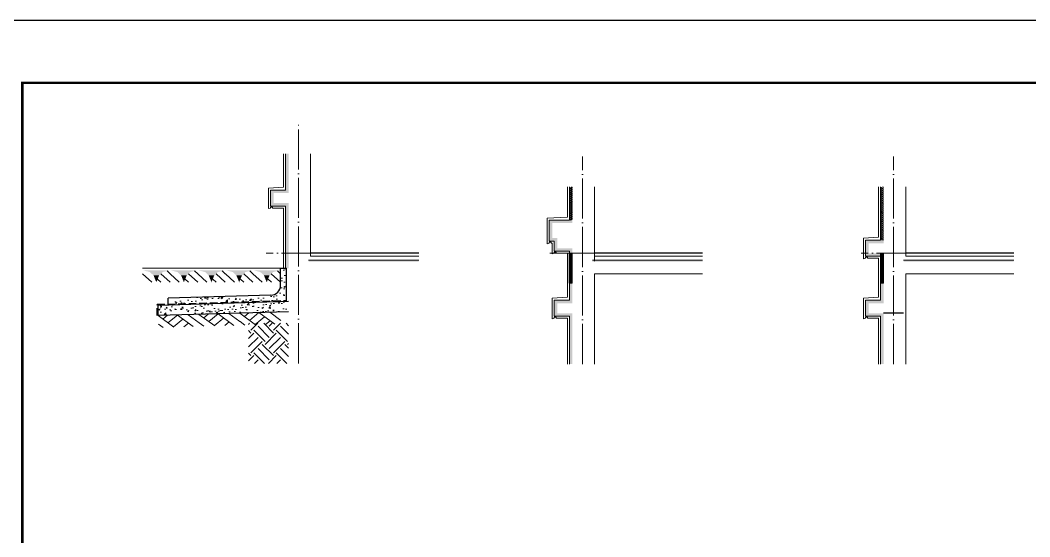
# Model space of a CAD drawing. Extents: x -518115 to 389031, y -209821 to 1628073.
# Drawn here: x 268659 to 278727, y -152591 to -147435 of the extents above; entities that cross this region are included whole.
import ezdxf

# ---------------------------------------------------------------- set-up
doc = ezdxf.new("R2010")
doc.units = 0
doc.header["$LTSCALE"] = 1000
doc.header["$MEASUREMENT"] = 0
doc.linetypes.add('DASH', pattern=[0.35, 0.25, -0.1])
doc.linetypes.add('DOTE', pattern=[2.42, 2, -0.2, 0.02, -0.2])
for name, color, linetype in [('COLUMN', 9, 'Continuous'), ('图框', 140, 'Continuous'), ('看线', 251, 'Continuous'), ('立面-看线', 251, 'Continuous')]:
    doc.layers.add(name, color=color, linetype=linetype)
for name, color, linetype, lineweight in [('DOTE', 19, 'DOTE', 9), ('PUB_HATCH', 8, 'Continuous', 9), ('内粉刷', 37, 'Continuous', 9), ('填充', 251, 'Continuous', 5), ('立面-中轮廓线', 213, 'Continuous', 35), ('粉刷', 251, 'Continuous', 9)]:
    doc.layers.add(name, color=color, linetype=linetype, lineweight=lineweight)
doc.layers.add('yichutu', color=7, linetype='Continuous', true_color=0xffffff, plot=False)
pattern_1 = [(50, (28072.99, 249033.25), (143.452037, -12.550427), [15, -165]), (355, (28072.99, 249033.25), (-27.750267, 150.438427), [12, -132]), (100.4514, (28084.94, 249032.2), (115.701876, 137.88791), [12.74804, -140.22842]), (46.1842, (28072.99, 249073.25), (213.44821, -33.1038), [22.5, -247.5]), (96.6356, (28090.77, 249070.5), (186.93254, 194.82357), [19.12206, -210.3426]), (351.1842, (28072.99, 249073.25), (186.93239, 194.82372), [18, -198]), (21, (28092.99, 249063.25), (119.38141, -80.52378), [15, -165]), (326, (28092.99, 249063.25), (48.663066, 145.03001), [12, -132]), (71.4514, (28102.93, 249056.54), (168.044526, 64.5061), [12.74804, -140.22842]), (37.5, (28072.986, 249033.25), (2.431971, 66.578771), [0, -130.4, 0, -134, 0, -132.5]), (7.5, (28072.986, 249033.25), (52.613907, 78.882342), [0, -76.4, 0, -127.4, 0, -50.5]), (327.5, (28028.386, 249033.25), (106.764487, -4.510974), [0, -50, 0, -156, 0, -207]), (317.5, (28008.39, 249033.25), (116.637234, 20.020996), [0, -65, 0, -103.6, 0, -147])]
pattern_2 = [(0, (-1438648.815, -420821.493), (16.66875, 9.623705), [11.1125, -22.225]), (120, (-1438648.815, -420821.493), (-16.66874801, 9.62370845), [11.1125, -22.225]), (60, (-1438648.815, -420821.493), (1.99e-06, 19.24741345), [-22.225, 11.1125])]
pattern_3 = [(0, (-1441752.31, -412121.493), (16.66875, 9.623705), [11.1125, -22.225]), (120, (-1441752.31, -412121.493), (-16.66874801, 9.62370845), [11.1125, -22.225]), (60, (-1441752.31, -412121.493), (1.99e-06, 19.24741345), [-22.225, 11.1125])]

# ---------------------------------------------------------------- blocks, each defined once
blk = doc.blocks.new('$LinePat$素土夯实')
at = {"color": 0}
for p, q in [((0, -210), (210, 0)), ((120, -300), (420, 0)), ((420, 0), (608, -188)), ((495, -300), (795, 0)), ((615, 0), (705, -90)), ((315, -105), (502, -293)), ((210, -210), (300, -300)), ((705, -300), (795, -210))]:
    blk.add_line(p, q, dxfattribs=at)
blk = doc.blocks.new('$LinePat$自然土壤')
at = {"color": 0}
for p, q in [((0, -90), (71, -19)), ((0, -300), (211, -89)), ((210, -300), (286, -224)), ((420, -300), (630, -90))]:
    blk.add_line(p, q, dxfattribs=at)
for points in [[(0, 0), (630, 0), (168, -45), (462, -45)], [(168, -45), (462, -45), (252, -132), (378, -132)], [(252, -132), (378, -132), (315, -300)]]:
    blk.add_solid(points, dxfattribs=at)
blk = doc.blocks.new('sanshui')
at = {"layer": '粉刷'}
h = blk.add_hatch(dxfattribs=at)
h.set_pattern_fill('混凝土', color=256, scale=20)
h.set_pattern_definition(pattern_1)
edge = h.paths.add_edge_path()
edge.add_line((346318, 427330), (346258, 427330))
edge.add_line((346258, 427330), (346258, 427160))
edge.add_arc((346158, 427160), 100, 271.7184, 360, ccw=False)
edge.add_line((346161, 427060), (345138, 427030))
edge.add_line((345138, 427030), (345138, 426970))
edge.add_line((345138, 426970), (346318, 427005))
edge.add_line((346318, 427005), (346318, 427330))
h = blk.add_hatch(dxfattribs=at)
h.set_pattern_fill('混凝土', color=256, scale=20)
h.set_pattern_definition(pattern_1)
h.paths.add_polyline_path([(346338, 426896), (346338, 426996), (345038, 426957), (345038, 426857)])
at = {"layer": 'COLUMN'}
for p, q in [((346258, 427330), (346318, 427330)), ((346258, 427160), (346258, 427330)), ((346318, 426995), (346318, 427330)), ((346338, 426996), (345038, 426957)), ((346161, 427060), (345138, 427030)), ((345138, 426960), (345138, 427030)), ((345038, 426857), (345038, 426957)), ((346338, 426896), (345038, 426857))]:
    blk.add_line(p, q, dxfattribs=at)
blk.add_arc((346158, 427160), 100, 271.7184, 0, dxfattribs=at)
at = {"layer": '立面-中轮廓线', "linetype": 'DASH', "ltscale": 0.3}
blk.add_lwpolyline([(345028, 426857), (345028, 426966), (346318, 427005)], dxfattribs=at)
at = {"layer": '粉刷'}
blk.add_line((344881, 427330), (346258, 427330), dxfattribs=at)
at = {"layer": '粉刷', "yscale": 0.4, "zscale": 0.4}
for name, p, xscale, rotation in [('$LinePat$自然土壤', (345157, 427310), -0.4369306507241237, 359.9999999999903), ('$LinePat$自然土壤', (345432, 427310), -0.4369306507241237, 359.9999999999903), ('$LinePat$自然土壤', (345707, 427310), -0.4369306507241237, 359.9999999999903), ('$LinePat$自然土壤', (345983, 427310), -0.4369306507241237, 359.9999999999903), ('$LinePat$自然土壤', (346258, 427310), -0.4369306507241237, 359.9999999999903), ('$LinePat$素土夯实', (345444, 426869), -0.5117605352322558, 1.718358001643932), ('$LinePat$素土夯实', (345851, 426881), -0.5117605352322558, 1.718358001643932), ('$LinePat$素土夯实', (346258, 426893), -0.5117605352322558, 1.718358001643932)]:
    blk.add_blockref(name, p, dxfattribs=dict(at, xscale=xscale, rotation=rotation))
blk = doc.blocks.new('GFDDDDRG')
at = {"layer": '图框'}
blk.add_lwpolyline([(923310, -107437), (923310, -159999), (893610, -159999), (893610, -107437)], close=True, dxfattribs=at)
blk.add_lwpolyline([(923310, -107437), (923310, -159999), (893610, -159999), (893610, -107437)], close=True, dxfattribs=at)
at = {"layer": '图框', "const_width": 50}
blk.add_lwpolyline([(894110, -159499), (922810, -159499), (922810, -108687), (894110, -108687)], close=True, dxfattribs=at)
blk = doc.blocks.new('yct-1051-594-26275-14850-25-1002.0')
at = {"layer": 'yichutu', "color": 7, "true_color": 0xffffff}
blk.add_lwpolyline([(0, 0), (0, 14850), (26275, 14850), (26275, 0)], close=True, dxfattribs=at)
blk = doc.blocks.new('VDVDXAXFSFFX')
at = {"layer": 'PUB_HATCH'}
h = blk.add_hatch(dxfattribs=at)
h.set_pattern_fill('DOTS', color=251, scale=2, style=0)
h.set_pattern_definition([(0, (924712.4965, -148185.593), (1.5875, 3.175), [0, -3.175])])
h.paths.add_polyline_path([(924682, -148186), (924712, -148186), (924712, -147936), (924712, -147886), (924712, -147886), (924712, -147886), (924682, -147886)])
at = {"layer": 'PUB_HATCH', "color": 5}
blk.add_lwpolyline([(924712, -147886), (924682, -147886), (924682, -148186), (924712, -148186)], close=True, dxfattribs=at)

msp = doc.modelspace()

# ---------------------------------------------------------------- hatches: boundary and pattern name
at = {"layer": '填充'}
h = msp.add_hatch(dxfattribs=at)
h.set_pattern_fill('EARTH', color=250, scale=50, angle=45, style=0)
h.set_pattern_definition([(45, (-844162.77, -606054), (0, 224.506403), [158.75, -158.75]), (45, (-844204.87, -606011.9), (0, 224.506403), [158.75, -158.75]), (45, (-844246.96, -605969.8), (0, 224.506403), [158.75, -158.75]), (135, (-844246.96, -605941.74), (-224.506403, 0), [158.75, -158.75]), (135, (-844204.87, -605899.65), (-224.506403, 0), [158.75, -158.75]), (135, (-844162.77, -605857.55), (-224.506403, 0), [158.75, -158.75])])
h.paths.add_polyline_path([(271335.5, -150460.6), (270935.5, -150460.6), (270935.5, -150860.6), (271335.5, -150860.6)])
at = {"layer": '立面-看线'}
h = msp.add_hatch(dxfattribs=at)
h.set_pattern_fill('HONEY', color=256, scale=7)
h.set_pattern_definition([(0, (-1444582.229, -409221.493), (16.66875, 9.623705), [11.1125, -22.225]), (120, (-1444582.229, -409221.493), (-16.66874801, 9.62370845), [11.1125, -22.225]), (60, (-1444582.229, -409221.493), (1.99e-06, 19.24741345), [-22.225, 11.1125])])
h.paths.add_polyline_path([(271335.5, -148767.8), (271305.5, -148767.8), (271305.5, -149130.6), (271155.5, -149130.6), (271155.5, -149290.6), (271305.5, -149290.6), (271305.5, -149910.6), (271305.5, -149910.6), (271335.5, -149910.6), (271335.5, -149260.6), (271185.5, -149260.6), (271185.5, -149160.6), (271335.5, -149160.6)])
h = msp.add_hatch(dxfattribs=at)
h.set_pattern_fill('HONEY', color=256, scale=7)
h.set_pattern_definition(pattern_3)
h.paths.add_polyline_path([(274165.4, -149097), (274135.4, -149097), (274135.4, -149430.6), (274165.4, -149430.6)])
h = msp.add_hatch(dxfattribs=at)
h.set_pattern_fill('HONEY', color=256, scale=7)
h.set_pattern_definition(pattern_2)
h.paths.add_polyline_path([(277268.9, -149097), (277238.9, -149097), (277238.9, -149630.6), (277268.9, -149630.6)])
h = msp.add_hatch(dxfattribs=at)
h.set_pattern_fill('HONEY', color=256, scale=7)
h.set_pattern_definition(pattern_3)
h.paths.add_polyline_path([(273935.4, -149430.6), (273935.4, -149640.6), (273985.4, -149640.6), (273985.4, -149740.6), (274135.4, -149740.6), (274135.4, -150230.6), (273985.4, -150230.6), (273985.4, -150390.6), (274135.4, -150390.6), (274135.4, -150867.1), (274165.4, -150867.1), (274165.4, -150360.6), (274015.4, -150360.6), (274015.4, -150260.6), (274165.4, -150260.6), (274165.4, -149710.6), (274015.4, -149710.6), (274015.4, -149610.6), (273965.4, -149610.6), (273965.4, -149460.6), (274165.4, -149460.6), (274165.4, -149430.6)])
h = msp.add_hatch(dxfattribs=at)
h.set_pattern_fill('HONEY', color=256, scale=7)
h.set_pattern_definition(pattern_2)
h.paths.add_polyline_path([(277268.9, -150867.1), (277268.9, -150360.6), (277118.9, -150360.6), (277118.9, -150260.6), (277268.9, -150260.6), (277268.9, -149760.6), (277118.9, -149760.6), (277118.9, -149660.6), (277268.9, -149660.6), (277268.9, -149630.6), (277088.9, -149630.6), (277088.9, -149790.6), (277238.9, -149790.6), (277238.9, -150230.6), (277088.9, -150230.6), (277088.9, -150390.6), (277238.9, -150390.6), (277238.9, -150867.1)])
h = msp.add_hatch(dxfattribs=at)
h.set_pattern_fill('HONEY', color=256, scale=7)
h.set_pattern_definition([(0, (-529813.766, -535207.576), (16.66875, 9.623705), [11.1125, -22.225]), (120, (-529813.766, -535207.576), (-16.66874801, 9.62370845), [11.1125, -22.225]), (60, (-529813.766, -535207.576), (1.99e-06, 19.24741345), [-22.225, 11.1125])])
h.paths.add_polyline_path([(272634, -149830.6), (271535.5, -149830.6), (271535.5, -149845.6), (272634, -149845.6)])
h = msp.add_hatch(dxfattribs=at)
h.set_pattern_fill('HONEY', color=256, scale=7)
h.set_pattern_definition([(0, (-526983.847, -535207.576), (16.66875, 9.623705), [11.1125, -22.225]), (120, (-526983.847, -535207.576), (-16.66874801, 9.62370845), [11.1125, -22.225]), (60, (-526983.847, -535207.576), (1.99e-06, 19.24741345), [-22.225, 11.1125])])
h.paths.add_polyline_path([(275463.9, -149830.6), (274365.4, -149830.6), (274365.4, -149845.6), (275463.9, -149845.6)])
h = msp.add_hatch(dxfattribs=at)
h.set_pattern_fill('HONEY', color=256, scale=7)
h.set_pattern_definition([(0, (-523880.351, -535207.576), (16.66875, 9.623705), [11.1125, -22.225]), (120, (-523880.351, -535207.576), (-16.66874801, 9.62370845), [11.1125, -22.225]), (60, (-523880.351, -535207.576), (1.99e-06, 19.24741345), [-22.225, 11.1125])])
h.paths.add_polyline_path([(278567.4, -149830.6), (277468.9, -149830.6), (277468.9, -149845.6), (278567.4, -149845.6)])

# ---------------------------------------------------------------- linework, layer by layer
msp.add_line((277468.9, -150360.6), (277268.9, -150360.6))
at = {"layer": 'DOTE', "linetype": 'DOTE', "ltscale": 0.2}
for p, q in [((271435.4, -150860.6), (271435.5, -148467.8)), ((274265.4, -150867.1), (274265.4, -148797)), ((277368.9, -150867.1), (277368.9, -148797)), ((272634, -149760.6), (271110.9, -149760.6)), ((275463.9, -149760.6), (273940.8, -149760.6)), ((278567.4, -149760.6), (277044.3, -149760.6))]:
    msp.add_line(p, q, dxfattribs=at)
at = {"layer": 'PUB_HATCH', "color": 215, "true_color": 0xa953a0}
for p, q in [((271535.5, -149830.6), (272634, -149830.6)), ((274365.4, -149830.6), (275463.9, -149830.6)), ((277468.9, -149830.6), (278567.4, -149830.6))]:
    msp.add_line(p, q, dxfattribs=at)
for points in [[(271305.5, -149910.6), (271305.5, -149290.6), (271155.5, -149290.6), (271155.5, -149130.6), (271305.5, -149130.6), (271305.5, -148767.8)], [(274135.4, -149430.6), (274135.4, -149097)], [(277238.9, -149630.6), (277238.9, -149097)], [(274135.4, -150867.1), (274135.4, -150390.6), (273985.4, -150390.6), (273985.4, -150230.6), (274135.4, -150230.6), (274135.4, -149740.6), (273985.4, -149740.6), (273985.4, -149640.6), (273935.4, -149640.6), (273935.4, -149430.6), (274135.4, -149430.6)], [(277238.9, -150867.1), (277238.9, -150390.6), (277088.9, -150390.6), (277088.9, -150230.6), (277238.9, -150230.6), (277238.9, -149790.6), (277088.9, -149790.6), (277088.9, -149630.6), (277238.9, -149630.6)]]:
    msp.add_lwpolyline(points, dxfattribs=at)
at = {"layer": '内粉刷'}
for points in [[(271135.5, -149310.6), (271135.5, -149310.6), (271135.5, -149110.6), (271285.5, -149100.6), (271285.5, -148767.8)], [(271555.5, -148767.8), (271555.5, -149790.6)], [(274115.4, -149400.6), (274115.4, -149097)], [(274385.4, -149097), (274385.4, -149840.6)], [(277218.9, -149600.6), (277218.9, -149097)], [(277488.9, -149097), (277488.9, -149790.6)], [(271175.5, -149310.6), (271175.5, -149300.6), (271155.5, -149300.6), (271155.5, -149310.6), (271135.5, -149315.6), (271135.5, -149310.6)], [(271285.5, -149910.6), (271285.5, -149310.6), (271175.5, -149310.6)], [(274115.4, -149400.6), (273915.4, -149410.6), (273915.4, -149660.6)], [(277218.9, -149600.6), (277068.9, -149610.6), (277068.9, -149810.6)], [(273955.4, -149660.6), (273955.4, -149650.6), (273935.4, -149650.6), (273935.4, -149660.6), (273915.4, -149665.6), (273915.4, -149660.6)], [(273955.4, -149660.6), (273965.4, -149660.6), (273965.4, -149760.6)], [(272634, -149790.6), (271555.5, -149790.6)], [(274005.4, -149760.6), (274005.4, -149750.6), (273985.4, -149750.6), (273985.4, -149760.6), (273965.4, -149765.6), (273965.4, -149760.6)], [(274005.4, -149760.6), (274115.4, -149760.6), (274115.4, -150200.6), (273965.4, -150210.6), (273965.4, -150410.6)], [(275463.9, -149790.6), (274385.4, -149790.6)], [(277108.9, -149810.6), (277108.9, -149800.6), (277088.9, -149800.6), (277088.9, -149810.6), (277068.9, -149815.6), (277068.9, -149810.6)], [(278567.4, -149790.6), (277488.9, -149790.6)], [(277108.9, -149810.6), (277218.9, -149810.6), (277218.9, -150200.6), (277068.9, -150210.6), (277068.9, -150410.6)], [(274385.4, -150867.1), (274385.4, -149965.6), (275463.9, -149965.6)], [(277488.9, -150867.1), (277488.9, -149965.6), (278567.4, -149965.6)], [(274005.4, -150410.6), (274005.4, -150400.6), (273985.4, -150400.6), (273985.4, -150410.6), (273965.4, -150415.6), (273965.4, -150410.6)], [(277108.9, -150410.6), (277108.9, -150400.6), (277088.9, -150400.6), (277088.9, -150410.6), (277068.9, -150415.6), (277068.9, -150410.6)], [(274115.4, -150867.1), (274115.4, -150410.6), (274005.4, -150410.6)], [(277088.9, -150410.6), (277088.9, -150410.6)], [(277218.9, -150867.1), (277218.9, -150410.6), (277108.9, -150410.6)]]:
    msp.add_lwpolyline(points, dxfattribs=at)
at = {"layer": '看线', "color": 32}
for points in [[(272634, -149760.6), (271555.5, -149760.6)], [(275463.9, -149760.6), (274385.4, -149760.6)], [(278567.4, -149760.6), (277488.9, -149760.6)]]:
    msp.add_lwpolyline(points, dxfattribs=at)

# ---------------------------------------------------------------- block references
at = {"xscale": 0.5, "yscale": 0.5, "zscale": 0.5}
msp.add_blockref('GFDDDDRG', (-178374.4, -93716.5), dxfattribs=at)
for name, p in [('VDVDXAXFSFFX', (-650547.1, -1875)), ('VDVDXAXFSFFX', (-647443.6, -1875)), ('sanshui', (-75002.6, -577240.3))]:
    msp.add_blockref(name, p)
at = {"layer": 'yichutu', "rotation": 270}
msp.add_blockref('yct-1051-594-26275-14850-25-1002.0', (268430.5, -147435), dxfattribs=at)

doc.saveas('drawing.dxf')
